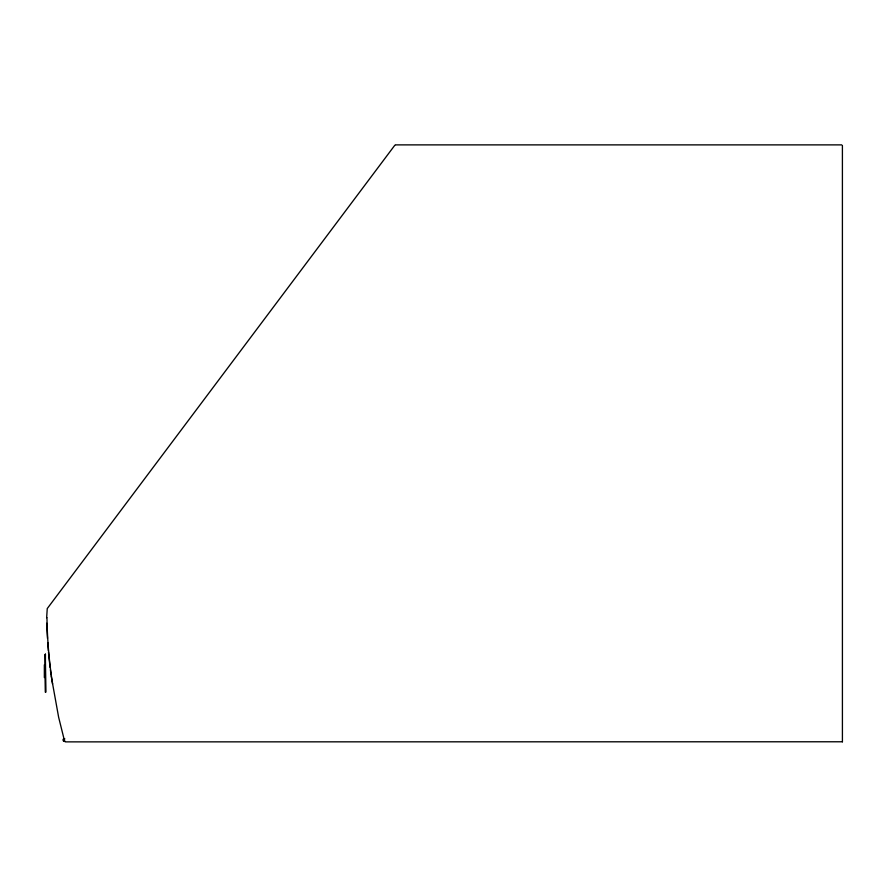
<?xml version="1.0" encoding="UTF-8"?>
<svg xmlns="http://www.w3.org/2000/svg" width="887" height="887" viewBox="0 0 887 887"><rect width="100%" height="100%" fill="white"/><g stroke="black" fill="none" stroke-linecap="round" stroke-linejoin="round"><path stroke-width="1.33" d="M63.465 738.671L63.465 741.255M842.417 741.876L842.406 145.645M394.892 145.146L47.244 608.582L46.656 617.696M63.698 738.904L64.751 738.671M842.306 741.776L65.461 741.876L64.64 741.388L58.631 717.228L51.147 675.761M395.558 144.88L841.818 144.88M62.933 739.958L64.751 739.958M63.698 741.011L64.751 741.255M45.425 654.185L45.425 692.348M44.35 664.806L44.35 677.579M52.577 683.988A371.62 274.748 90 0 1 48.585 650.836A360.854 266.71 90 0 1 46.967 617.685M51.025 674.563A363.748 269.138 90 0 1 50.404 669.829M50.104 667.456A363.748 269.138 90 0 1 48.497 652.056M48.397 650.87A363.748 269.138 90 0 1 47.754 642.576M47.488 638.429A363.748 269.138 90 0 1 46.8 623.217M45.281 654.296L45.603 692.27L45.281 654.296"/></g></svg>
